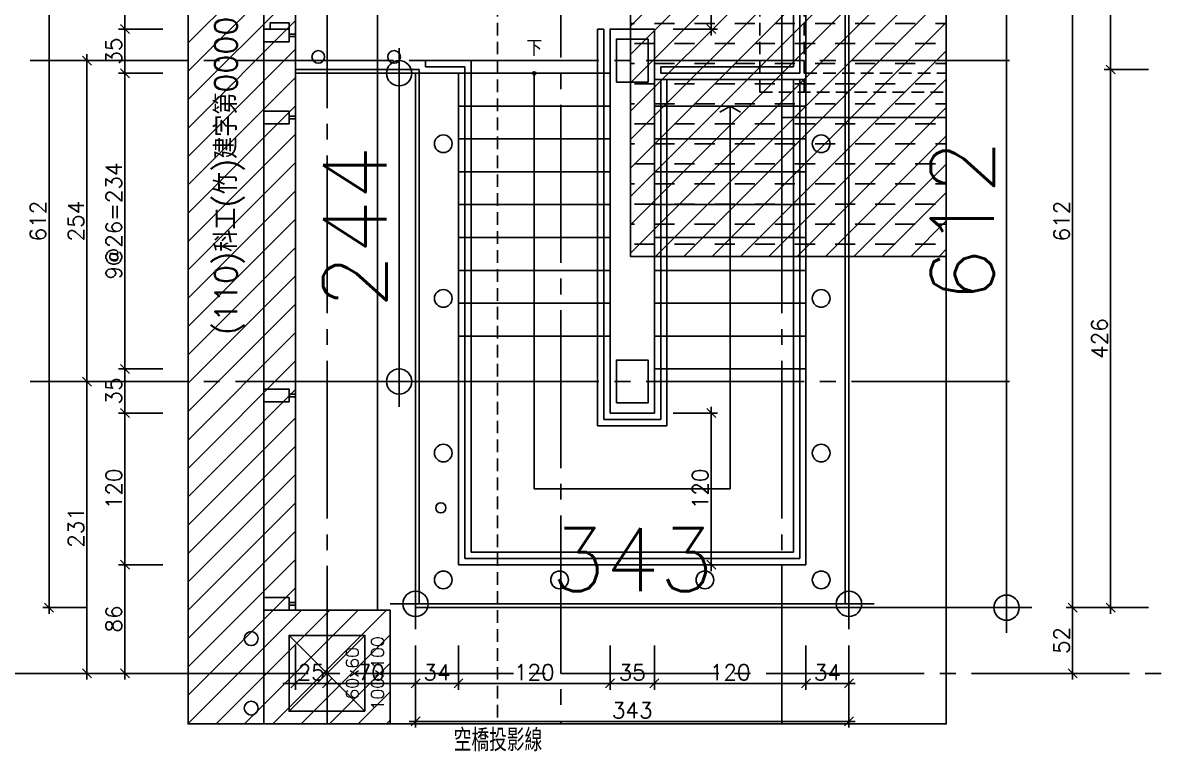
# Model space of a CAD drawing. Extents: x -8100 to 9725, y -5500 to 5149.
# Drawn here: x 119 to 1019, y 138 to 715 of the extents above; entities that cross this region are included whole.
import ezdxf
from ezdxf.enums import TextEntityAlignment as Align
from ezdxf.xclip import XClip

# ---------------------------------------------------------------- set-up
doc = ezdxf.new("R2010")
doc.units = 0
doc.header["$LTSCALE"] = 50
doc.header["$XCLIPFRAME"] = 0
for name, pattern in [('COL-CEN-LIN', [3.25, 2.5, -0.25, 0.25, -0.25]), ('HIDDEN', [0.3, 0.2, -0.1]), ('XFa-20-FF1Stair$0$RDR1xFa-20$0$HIDDEN', [0.3, 0.2, -0.1])]:
    doc.linetypes.add(name, pattern=pattern)
for name, color, linetype in [('0-arr', 4, 'Continuous'), ('0-st-txt', 3, 'Continuous'), ('12', 12, 'Continuous'), ('CCL', 15, 'COL-CEN-LIN'), ('COL-S', 2, 'Continuous'), ('Demolishment', 15, 'Continuous'), ('DIM', 12, 'Continuous'), ('DOR', 4, 'Continuous'), ('DRAIN', 4, 'Continuous'), ('FLOOR', 8, 'Continuous'), ('HATCH', 15, 'Continuous'), ('HR', 4, 'Continuous'), ('TXT', 4, 'Continuous'), ('WALL-C', 6, 'Continuous'), ('WIN', 12, 'Continuous'), ('WIN-S', 4, 'Continuous'), ('XFa-20-FF1Stair$0$BLOCK', 7, 'Continuous'), ('XFa-20-FF1Stair$0$RDR1xFa-20$0$4', 4, 'Continuous'), ('XFa-20-FF1Stair$0$RDR1xFa-20$0$8', 8, 'Continuous'), ('XFa-20-FF1Stair$0$RDR1xFa-20$0$COL', 1, 'Continuous'), ('XFa-20-FF1Stair$0$RDR1xFa-20$0$COL-S', 2, 'Continuous'), ('XFa-20-FF1Stair$0$RDR1xFa-20$0$DRAIN', 4, 'Continuous'), ('XFa-20-FF1Stair$0$RDR1xFa-20$0$HID-BEAM', 5, 'XFa-20-FF1Stair$0$RDR1xFa-20$0$HIDDEN'), ('XFa-20-FF1Stair$0$RDR1xFa-20$0$WIN-S', 4, 'Continuous'), ('XFa-20-FF1Stair$0$XFa-20$0$XFa-20$0$CURTAIN-WALL-AL', 6, 'Continuous'), ('XREF', 7, 'Continuous')]:
    doc.layers.add(name, color=color, linetype=linetype)
doc.layers.add('空橋投影線', color=44, linetype='HIDDEN', plot=False)
doc.styles.add('CHINA', font='romans2.shx', dxfattribs={"bigfont": 'chineset.shx'})
doc.styles.add('DIM', font='simplex.shx', dxfattribs={"bigfont": 'chineset.shx'})
doc.styles.add('XFa-20-FF1Stair$0$RDR1xFa-20$0$CHINA', font='simplex.shx', dxfattribs={"width": 0.75, "bigfont": 'chineset.shx'})
doc.dimstyles.new('CIRM', dxfattribs={"dimtxt": 50, "dimasz": 20, "dimexe": 20, "dimexo": 0, "dimgap": 10, "dimtad": 1, "dimdsep": 46, "dimtxsty": 'DIM', "dimblk": 'CIR', "dimblk1": 'CIR', "dimblk2": 'CIR', "dimsah": 1, "dimcen": 10, "dimdle": 20, "dimclrd": 256, "dimclre": 256, "dimclrt": 6, "dimadec": 0, "dimazin": 0, "dimtfac": 1, "dimtix": 1, "dimtmove": 2, "dimatfit": 3, "dimldrblk": 'CIR', "dimfxl": 1, "dimtolj": 1, "dimtzin": 0, "dimarcsym": 0})
doc.dimstyles.new('SLASHS', dxfattribs={"dimscale": 0.5, "dimtxt": 25, "dimasz": 10, "dimexe": 10, "dimexo": 0, "dimgap": 5, "dimtad": 1, "dimdsep": 46, "dimtxsty": 'DIM', "dimblk1": 'SLASH', "dimblk2": 'SLASH', "dimsah": 1, "dimcen": 10, "dimdle": 10, "dimclrd": 256, "dimclre": 256, "dimclrt": 6, "dimadec": 0, "dimazin": 0, "dimtfac": 1, "dimtix": 1, "dimtmove": 2, "dimatfit": 3, "dimldrblk": 'SLASH', "dimfxl": 1, "dimtolj": 1, "dimtzin": 0, "dimarcsym": 0})

# ---------------------------------------------------------------- blocks, each defined once
blk = doc.blocks.new('purlin')
at = {"layer": 'WIN-S'}
for p, q in [((-1, 0), (-1, -5)), ((1, 0), (1, -5))]:
    blk.add_line(p, q, dxfattribs=at)
blk.add_lwpolyline([(-5, -25), (5, -25), (5, -5), (-5, -5)], close=True, dxfattribs=at)
blk = doc.blocks.new('SLASH')
blk.add_line((1, 0), (-1, 0))
at = {"color": 3}
blk.add_line((-0.71, -0.71), (0.71, 0.71), dxfattribs=at)
blk = doc.blocks.new('*D14')
at = {"layer": 'Defpoints', "color": 0, "transparency": 16777216}
for p in [(634, 830), (634, 710), (664, 710)]:
    blk.add_point(p, dxfattribs=at)
at = {"layer": 'DIM', "lineweight": -2, "transparency": 16777216}
for p, q in [((634, 830), (669, 830)), ((664, 825), (664, 715)), ((634, 710), (669, 710))]:
    blk.add_line(p, q, dxfattribs=at)
at = {"layer": 'DIM', "lineweight": -2, "transparency": 16777216, "xscale": 5, "yscale": 5, "zscale": 5}
for p, rotation in [((664, 830), 90), ((664, 710), 270)]:
    blk.add_blockref('SLASH', p, dxfattribs=dict(at, rotation=rotation))
at = {"layer": 'DIM', "color": 6, "transparency": 16777216, "insert": (655.25, 770), "char_height": 12.5, "attachment_point": 5, "rotation": 90, "style": 'DIM'}
blk.add_mtext('\\A1;120', dxfattribs=at)
blk = doc.blocks.new('*D18')
at = {"layer": 'Defpoints', "color": 0, "transparency": 16777216}
for p in [(230, 286), (200, 200), (230, 200)]:
    blk.add_point(p, dxfattribs=at)
at = {"layer": 'DIM', "lineweight": -2, "transparency": 16777216}
for p, q in [((230, 286), (195, 286)), ((200, 281), (200, 205)), ((230, 200), (195, 200))]:
    blk.add_line(p, q, dxfattribs=at)
at = {"layer": 'DIM', "lineweight": -2, "transparency": 16777216, "xscale": 5, "yscale": 5, "zscale": 5}
for p, rotation in [((200, 286), 90), ((200, 200), 270)]:
    blk.add_blockref('SLASH', p, dxfattribs=dict(at, rotation=rotation))
at = {"layer": 'DIM', "color": 6, "transparency": 16777216, "insert": (191.25, 243), "char_height": 12.5, "attachment_point": 5, "rotation": 90, "style": 'DIM'}
blk.add_mtext('\\A1;86', dxfattribs=at)
blk = doc.blocks.new('*D19')
at = {"layer": 'Defpoints', "color": 0, "transparency": 16777216}
for p in [(230, 406), (200, 286), (230, 286)]:
    blk.add_point(p, dxfattribs=at)
at = {"layer": 'DIM', "lineweight": -2, "transparency": 16777216}
for p, q in [((230, 406), (195, 406)), ((200, 401), (200, 291)), ((230, 286), (195, 286))]:
    blk.add_line(p, q, dxfattribs=at)
at = {"layer": 'DIM', "lineweight": -2, "transparency": 16777216, "xscale": 5, "yscale": 5, "zscale": 5}
for p, rotation in [((200, 406), 90), ((200, 286), 270)]:
    blk.add_blockref('SLASH', p, dxfattribs=dict(at, rotation=rotation))
at = {"layer": 'DIM', "color": 6, "transparency": 16777216, "insert": (191.25, 346), "char_height": 12.5, "attachment_point": 5, "rotation": 90, "style": 'DIM'}
blk.add_mtext('\\A1;120', dxfattribs=at)
blk = doc.blocks.new('*D20')
at = {"layer": 'Defpoints', "color": 0, "transparency": 16777216}
for p in [(230, 710), (200, 675), (230, 675)]:
    blk.add_point(p, dxfattribs=at)
at = {"layer": 'DIM', "lineweight": -2, "transparency": 16777216}
for p, q in [((230, 710), (195, 710)), ((200, 705), (200, 680)), ((230, 675), (195, 675))]:
    blk.add_line(p, q, dxfattribs=at)
at = {"layer": 'DIM', "lineweight": -2, "transparency": 16777216, "xscale": 5, "yscale": 5, "zscale": 5}
for p, rotation in [((200, 710), 90), ((200, 675), 270)]:
    blk.add_blockref('SLASH', p, dxfattribs=dict(at, rotation=rotation))
at = {"layer": 'DIM', "color": 6, "transparency": 16777216, "insert": (191.25, 692.5), "char_height": 12.5, "attachment_point": 5, "rotation": 90, "style": 'DIM'}
blk.add_mtext('\\A1;35', dxfattribs=at)
blk = doc.blocks.new('*D21')
at = {"layer": 'Defpoints', "color": 0, "transparency": 16777216}
for p in [(230, 830), (200, 710), (230, 710)]:
    blk.add_point(p, dxfattribs=at)
at = {"layer": 'DIM', "lineweight": -2, "transparency": 16777216}
for p, q in [((230, 830), (195, 830)), ((200, 825), (200, 715)), ((230, 710), (195, 710))]:
    blk.add_line(p, q, dxfattribs=at)
at = {"layer": 'DIM', "lineweight": -2, "transparency": 16777216, "xscale": 5, "yscale": 5, "zscale": 5}
for p, rotation in [((200, 830), 90), ((200, 710), 270)]:
    blk.add_blockref('SLASH', p, dxfattribs=dict(at, rotation=rotation))
at = {"layer": 'DIM', "color": 6, "transparency": 16777216, "insert": (191.25, 770), "char_height": 12.5, "attachment_point": 5, "rotation": 90, "style": 'DIM'}
blk.add_mtext('\\A1;120', dxfattribs=at)
blk = doc.blocks.new('*D22')
at = {"layer": 'Defpoints', "color": 0, "transparency": 16777216}
for p in [(170, 864), (140, 252), (170, 252)]:
    blk.add_point(p, dxfattribs=at)
at = {"layer": 'DIM', "lineweight": -2, "transparency": 16777216}
for p, q in [((170, 864), (135, 864)), ((140, 859), (140, 257)), ((170, 252), (135, 252))]:
    blk.add_line(p, q, dxfattribs=at)
at = {"layer": 'DIM', "lineweight": -2, "transparency": 16777216, "xscale": 5, "yscale": 5, "zscale": 5}
for p, rotation in [((140, 864), 90), ((140, 252), 270)]:
    blk.add_blockref('SLASH', p, dxfattribs=dict(at, rotation=rotation))
at = {"layer": 'DIM', "color": 6, "transparency": 16777216, "insert": (131.25, 558), "char_height": 12.5, "attachment_point": 5, "rotation": 90, "style": 'DIM'}
blk.add_mtext('\\A1;612', dxfattribs=at)
blk = doc.blocks.new('*D23')
at = {"layer": 'Defpoints', "color": 0, "transparency": 16777216}
for p in [(200, 431), (170, 200), (200, 200)]:
    blk.add_point(p, dxfattribs=at)
at = {"layer": 'DIM', "lineweight": -2, "transparency": 16777216}
for p, q in [((200, 431), (165, 431)), ((170, 426), (170, 205)), ((200, 200), (165, 200))]:
    blk.add_line(p, q, dxfattribs=at)
at = {"layer": 'DIM', "lineweight": -2, "transparency": 16777216, "xscale": 5, "yscale": 5, "zscale": 5}
for p, rotation in [((170, 431), 90), ((170, 200), 270)]:
    blk.add_blockref('SLASH', p, dxfattribs=dict(at, rotation=rotation))
at = {"layer": 'DIM', "color": 6, "transparency": 16777216, "insert": (161.25, 315.5), "char_height": 12.5, "attachment_point": 5, "rotation": 90, "style": 'DIM'}
blk.add_mtext('\\A1;231', dxfattribs=at)
blk = doc.blocks.new('*D24')
at = {"layer": 'Defpoints', "color": 0, "transparency": 16777216}
for p in [(200, 685), (170, 431), (200, 431)]:
    blk.add_point(p, dxfattribs=at)
at = {"layer": 'DIM', "lineweight": -2, "transparency": 16777216}
for p, q in [((200, 685), (165, 685)), ((170, 680), (170, 436)), ((200, 431), (165, 431))]:
    blk.add_line(p, q, dxfattribs=at)
at = {"layer": 'DIM', "lineweight": -2, "transparency": 16777216, "xscale": 5, "yscale": 5, "zscale": 5}
for p, rotation in [((170, 685), 90), ((170, 431), 270)]:
    blk.add_blockref('SLASH', p, dxfattribs=dict(at, rotation=rotation))
at = {"layer": 'DIM', "color": 6, "transparency": 16777216, "insert": (161.25, 558), "char_height": 12.5, "attachment_point": 5, "rotation": 90, "style": 'DIM'}
blk.add_mtext('\\A1;254', dxfattribs=at)
blk = doc.blocks.new('*D25')
at = {"layer": 'Defpoints', "color": 0, "transparency": 16777216}
for p in [(230, 675), (200, 441), (230, 441)]:
    blk.add_point(p, dxfattribs=at)
at = {"layer": 'DIM', "lineweight": -2, "transparency": 16777216}
for p, q in [((230, 675), (195, 675)), ((200, 670), (200, 446)), ((230, 441), (195, 441))]:
    blk.add_line(p, q, dxfattribs=at)
at = {"layer": 'DIM', "lineweight": -2, "transparency": 16777216, "xscale": 5, "yscale": 5, "zscale": 5}
for p, rotation in [((200, 675), 90), ((200, 441), 270)]:
    blk.add_blockref('SLASH', p, dxfattribs=dict(at, rotation=rotation))
at = {"layer": 'DIM', "color": 6, "transparency": 16777216, "insert": (191.25, 558), "char_height": 12.5, "attachment_point": 5, "rotation": 90, "style": 'DIM'}
blk.add_mtext('\\A1;9@26=234', dxfattribs=at)
blk = doc.blocks.new('*D26')
at = {"layer": 'Defpoints', "color": 0, "transparency": 16777216}
for p in [(230, 441), (200, 406), (230, 406)]:
    blk.add_point(p, dxfattribs=at)
at = {"layer": 'DIM', "lineweight": -2, "transparency": 16777216}
for p, q in [((230, 441), (195, 441)), ((200, 436), (200, 411)), ((230, 406), (195, 406))]:
    blk.add_line(p, q, dxfattribs=at)
at = {"layer": 'DIM', "lineweight": -2, "transparency": 16777216, "xscale": 5, "yscale": 5, "zscale": 5}
for p, rotation in [((200, 441), 90), ((200, 406), 270)]:
    blk.add_blockref('SLASH', p, dxfattribs=dict(at, rotation=rotation))
at = {"layer": 'DIM', "color": 6, "transparency": 16777216, "insert": (191.25, 423.5), "char_height": 12.5, "attachment_point": 5, "rotation": 90, "style": 'DIM'}
blk.add_mtext('\\A1;35', dxfattribs=at)
blk = doc.blocks.new('*D28')
at = {"layer": 'Defpoints', "color": 0, "transparency": 16777216}
for p in [(360, 222), (430, 222), (360, 192)]:
    blk.add_point(p, dxfattribs=at)
at = {"layer": 'DIM', "lineweight": -2, "transparency": 16777216}
for p, q in [((360, 222), (360, 187)), ((430, 222), (430, 187)), ((425, 192), (365, 192))]:
    blk.add_line(p, q, dxfattribs=at)
at = {"layer": 'DIM', "lineweight": -2, "transparency": 16777216, "xscale": 5, "yscale": 5, "zscale": 5, "rotation": 180}
blk.add_blockref('SLASH', (360, 192), dxfattribs=at)
at = {"layer": 'DIM', "lineweight": -2, "transparency": 16777216, "xscale": 5, "yscale": 5, "zscale": 5}
blk.add_blockref('SLASH', (430, 192), dxfattribs=at)
at = {"layer": 'DIM', "color": 6, "transparency": 16777216, "insert": (395, 200.75), "char_height": 12.5, "attachment_point": 5, "style": 'DIM'}
blk.add_mtext('\\A1;70', dxfattribs=at)
blk = doc.blocks.new('XFa-20-FF1Stair$0$RDR1xFa-20$0$COL-1')
at = {"layer": 'Defpoints'}
for p, q in [((30, 30), (-30, -30)), ((-30, 30), (30, -30))]:
    blk.add_line(p, q, dxfattribs=at)
at = {"layer": 'XFa-20-FF1Stair$0$RDR1xFa-20$0$COL'}
blk.add_lwpolyline([(-50, -50), (50, -50), (50, 50), (-50, 50)], close=True, dxfattribs=at)
at = {"layer": 'XFa-20-FF1Stair$0$RDR1xFa-20$0$COL-S'}
blk.add_lwpolyline([(-30, -30), (30, -30), (30, 30), (-30, 30)], close=True, dxfattribs=at)
at = {"layer": 'Defpoints', "style": 'XFa-20-FF1Stair$0$RDR1xFa-20$0$CHINA'}
for s, p in [('60x60', (0, -20)), ('100x100', (0, -40))]:
    blk.add_text(s, height=10, dxfattribs=at).set_placement(p, align=Align.MIDDLE_CENTER)
blk = doc.blocks.new('XFa-20-FF1Stair$0$RDR1xFa-20$0$purlin')
at = {"layer": 'XFa-20-FF1Stair$0$RDR1xFa-20$0$WIN-S'}
for p, q in [((-1, 0), (-1, -5)), ((1, 0), (1, -5))]:
    blk.add_line(p, q, dxfattribs=at)
blk.add_lwpolyline([(-5, -25), (5, -25), (5, -5), (-5, -5)], close=True, dxfattribs=at)
blk = doc.blocks.new('XFa-20-FF1Stair$0$RDR1xFa-20')
at = {"layer": 'XFa-20-FF1Stair$0$RDR1xFa-20$0$4'}
blk.add_line((28394.42, 20233.33), (28977.71, 20655.44), dxfattribs=at)
at = {"layer": 'XFa-20-FF1Stair$0$RDR1xFa-20$0$8'}
blk.add_line((28341.65, 20306.24), (28924.94, 20728.35), dxfattribs=at)
at = {"layer": 'XFa-20-FF1Stair$0$RDR1xFa-20$0$DRAIN'}
for centre in [(28317.56, 20301.15), (28273.01, 20268.91)]:
    blk.add_circle(centre, 5.5, dxfattribs=at)
at = {"layer": 'XFa-20-FF1Stair$0$RDR1xFa-20$0$WIN-S'}
blk.add_line((28360.36, 20288.92), (28939.6, 20708.09), dxfattribs=at)
at = {"layer": 'XFa-20-FF1Stair$0$RDR1xFa-20$0$COL', "rotation": 35.89191539938172}
blk.add_blockref('XFa-20-FF1Stair$0$RDR1xFa-20$0$COL-1', (28330.46, 20236.42), dxfattribs=at)
at = {"layer": 'XFa-20-FF1Stair$0$RDR1xFa-20$0$WIN-S', "xscale": -0.9999999999999997, "rotation": 215.8919153993795}
for p in [(28672.26, 20514.63), (28494.03, 20385.65), (28360.36, 20288.92)]:
    blk.add_blockref('XFa-20-FF1Stair$0$RDR1xFa-20$0$purlin', p, dxfattribs=at)
blk = doc.blocks.new('XFa-20-FF1Stair')
at = {"layer": 'XFa-20-FF1Stair$0$RDR1xFa-20$0$HID-BEAM'}
for p, q in [((5202.5, -690), (5202.5, -345)), ((5237.5, -690), (5237.5, -345)), ((5237.5, -675), (10165, -675)), ((5202.5, -690), (10165, -690)), ((5202.5, -690), (5237.5, -690))]:
    blk.add_line(p, q, dxfattribs=at)
at = {"layer": 'XFa-20-FF1Stair$0$XFa-20$0$XFa-20$0$CURTAIN-WALL-AL'}
for p, q in [((5100, -820), (5100, -345)), ((5220, -820), (5220, -345)), ((5220, -710), (10020, -710)), ((5100, -820), (10140, -820))]:
    blk.add_line(p, q, dxfattribs=at)
at = {"layer": 'XFa-20-FF1Stair$0$BLOCK', "rotation": 54.10808460062053}
blk.add_blockref('XFa-20-FF1Stair$0$RDR1xFa-20', (4645.058, -35964.963), dxfattribs=at)
blk = doc.blocks.new('*D44')
at = {"layer": 'Defpoints', "color": 0, "transparency": 16777216}
for p in [(335, 222), (360, 222), (360, 192)]:
    blk.add_point(p, dxfattribs=at)
at = {"layer": 'DIM', "lineweight": -2, "transparency": 16777216}
for p, q in [((335, 222), (335, 187)), ((360, 222), (360, 187)), ((330, 192), (325, 192)), ((335, 192), (360, 192)), ((365, 192), (370, 192))]:
    blk.add_line(p, q, dxfattribs=at)
at = {"layer": 'DIM', "lineweight": -2, "transparency": 16777216, "xscale": 5, "yscale": 5, "zscale": 5}
blk.add_blockref('SLASH', (335, 192), dxfattribs=at)
at = {"layer": 'DIM', "lineweight": -2, "transparency": 16777216, "xscale": 5, "yscale": 5, "zscale": 5, "rotation": 180}
blk.add_blockref('SLASH', (360, 192), dxfattribs=at)
at = {"layer": 'DIM', "color": 6, "transparency": 16777216, "insert": (347.5, 200.75), "char_height": 12.5, "attachment_point": 5, "style": 'DIM'}
blk.add_mtext('\\A1;25', dxfattribs=at)
blk = doc.blocks.new('*D57')
at = {"layer": 'Defpoints', "color": 0, "transparency": 16777216}
for p in [(950, 252), (980, 252), (980, 200)]:
    blk.add_point(p, dxfattribs=at)
at = {"layer": 'DIM', "lineweight": -2, "transparency": 16777216}
for p, q in [((980, 252), (945, 252)), ((950, 205), (950, 247)), ((980, 200), (945, 200))]:
    blk.add_line(p, q, dxfattribs=at)
at = {"layer": 'DIM', "lineweight": -2, "transparency": 16777216, "xscale": 5, "yscale": 5, "zscale": 5}
for p, rotation in [((950, 252), 90), ((950, 200), 270)]:
    blk.add_blockref('SLASH', p, dxfattribs=dict(at, rotation=rotation))
at = {"layer": 'DIM', "color": 6, "transparency": 16777216, "insert": (941.25, 226), "char_height": 12.5, "attachment_point": 5, "rotation": 90, "style": 'DIM'}
blk.add_mtext('\\A1;52', dxfattribs=at)
blk = doc.blocks.new('*D58')
at = {"layer": 'Defpoints', "color": 0, "transparency": 16777216}
for p in [(950, 864), (980, 864), (980, 252)]:
    blk.add_point(p, dxfattribs=at)
at = {"layer": 'DIM', "lineweight": -2, "transparency": 16777216}
for p, q in [((980, 864), (945, 864)), ((950, 257), (950, 859)), ((980, 252), (945, 252))]:
    blk.add_line(p, q, dxfattribs=at)
at = {"layer": 'DIM', "lineweight": -2, "transparency": 16777216, "xscale": 5, "yscale": 5, "zscale": 5}
for p, rotation in [((950, 864), 90), ((950, 252), 270)]:
    blk.add_blockref('SLASH', p, dxfattribs=dict(at, rotation=rotation))
at = {"layer": 'DIM', "color": 6, "transparency": 16777216, "insert": (941.25, 558), "char_height": 12.5, "attachment_point": 5, "rotation": 90, "style": 'DIM'}
blk.add_mtext('\\A1;612', dxfattribs=at)
blk = doc.blocks.new('*D62')
at = {"layer": 'Defpoints', "color": 0, "transparency": 16777216}
for p in [(980, 833), (1010, 833), (1010, 678)]:
    blk.add_point(p, dxfattribs=at)
at = {"layer": 'DIM', "lineweight": -2, "transparency": 16777216}
for p, q in [((1010, 833), (975, 833)), ((980, 683), (980, 828)), ((1010, 678), (975, 678))]:
    blk.add_line(p, q, dxfattribs=at)
at = {"layer": 'DIM', "lineweight": -2, "transparency": 16777216, "xscale": 5, "yscale": 5, "zscale": 5}
for p, rotation in [((980, 833), 90), ((980, 678), 270)]:
    blk.add_blockref('SLASH', p, dxfattribs=dict(at, rotation=rotation))
at = {"layer": 'DIM', "color": 6, "transparency": 16777216, "insert": (971.25, 755.5), "char_height": 12.5, "attachment_point": 5, "rotation": 90, "style": 'DIM'}
blk.add_mtext('\\A1;155', dxfattribs=at)
blk = doc.blocks.new('*D63')
at = {"layer": 'Defpoints', "color": 0, "transparency": 16777216}
for p in [(980, 678), (1010, 678), (1010, 252)]:
    blk.add_point(p, dxfattribs=at)
at = {"layer": 'DIM', "lineweight": -2, "transparency": 16777216}
for p, q in [((1010, 678), (975, 678)), ((980, 257), (980, 673)), ((1010, 252), (975, 252))]:
    blk.add_line(p, q, dxfattribs=at)
at = {"layer": 'DIM', "lineweight": -2, "transparency": 16777216, "xscale": 5, "yscale": 5, "zscale": 5}
for p, rotation in [((980, 678), 90), ((980, 252), 270)]:
    blk.add_blockref('SLASH', p, dxfattribs=dict(at, rotation=rotation))
at = {"layer": 'DIM', "color": 6, "transparency": 16777216, "insert": (971.25, 465), "char_height": 12.5, "attachment_point": 5, "rotation": 90, "style": 'DIM'}
blk.add_mtext('\\A1;426', dxfattribs=at)
blk = doc.blocks.new('*D77')
at = {"layer": 'Defpoints', "color": 0, "transparency": 16777216}
for p in [(634, 406), (634, 286), (664, 286)]:
    blk.add_point(p, dxfattribs=at)
at = {"layer": 'DIM', "lineweight": -2, "transparency": 16777216}
for p, q in [((634, 406), (669, 406)), ((664, 401), (664, 291)), ((634, 286), (669, 286))]:
    blk.add_line(p, q, dxfattribs=at)
at = {"layer": 'DIM', "lineweight": -2, "transparency": 16777216, "xscale": 5, "yscale": 5, "zscale": 5}
for p, rotation in [((664, 406), 90), ((664, 286), 270)]:
    blk.add_blockref('SLASH', p, dxfattribs=dict(at, rotation=rotation))
at = {"layer": 'DIM', "color": 6, "transparency": 16777216, "insert": (655.25, 346), "char_height": 12.5, "attachment_point": 5, "rotation": 90, "style": 'DIM'}
blk.add_mtext('\\A1;120', dxfattribs=at)
blk = doc.blocks.new('*D83')
at = {"layer": 'Defpoints', "color": 0, "transparency": 16777216}
for p in [(430, 222), (464, 222), (430, 192)]:
    blk.add_point(p, dxfattribs=at)
at = {"layer": 'DIM', "lineweight": -2, "transparency": 16777216}
for p, q in [((430, 222), (430, 187)), ((464, 222), (464, 187)), ((459, 192), (435, 192))]:
    blk.add_line(p, q, dxfattribs=at)
at = {"layer": 'DIM', "lineweight": -2, "transparency": 16777216, "xscale": 5, "yscale": 5, "zscale": 5, "rotation": 180}
blk.add_blockref('SLASH', (430, 192), dxfattribs=at)
at = {"layer": 'DIM', "lineweight": -2, "transparency": 16777216, "xscale": 5, "yscale": 5, "zscale": 5}
blk.add_blockref('SLASH', (464, 192), dxfattribs=at)
at = {"layer": 'DIM', "color": 6, "transparency": 16777216, "insert": (447, 200.75), "char_height": 12.5, "attachment_point": 5, "style": 'DIM'}
blk.add_mtext('\\A1;34', dxfattribs=at)
blk = doc.blocks.new('*D84')
at = {"layer": 'Defpoints', "color": 0, "transparency": 16777216}
for p in [(464, 222), (584, 222), (464, 192)]:
    blk.add_point(p, dxfattribs=at)
at = {"layer": 'DIM', "lineweight": -2, "transparency": 16777216}
for p, q in [((464, 222), (464, 187)), ((584, 222), (584, 187)), ((579, 192), (469, 192))]:
    blk.add_line(p, q, dxfattribs=at)
at = {"layer": 'DIM', "lineweight": -2, "transparency": 16777216, "xscale": 5, "yscale": 5, "zscale": 5, "rotation": 180}
blk.add_blockref('SLASH', (464, 192), dxfattribs=at)
at = {"layer": 'DIM', "lineweight": -2, "transparency": 16777216, "xscale": 5, "yscale": 5, "zscale": 5}
blk.add_blockref('SLASH', (584, 192), dxfattribs=at)
at = {"layer": 'DIM', "color": 6, "transparency": 16777216, "insert": (524, 200.75), "char_height": 12.5, "attachment_point": 5, "style": 'DIM'}
blk.add_mtext('\\A1;120', dxfattribs=at)
blk = doc.blocks.new('*D85')
at = {"layer": 'Defpoints', "color": 0, "transparency": 16777216}
for p in [(584, 222), (619, 222), (584, 192)]:
    blk.add_point(p, dxfattribs=at)
at = {"layer": 'DIM', "lineweight": -2, "transparency": 16777216}
for p, q in [((584, 222), (584, 187)), ((619, 222), (619, 187)), ((614, 192), (589, 192))]:
    blk.add_line(p, q, dxfattribs=at)
at = {"layer": 'DIM', "lineweight": -2, "transparency": 16777216, "xscale": 5, "yscale": 5, "zscale": 5, "rotation": 180}
blk.add_blockref('SLASH', (584, 192), dxfattribs=at)
at = {"layer": 'DIM', "lineweight": -2, "transparency": 16777216, "xscale": 5, "yscale": 5, "zscale": 5}
blk.add_blockref('SLASH', (619, 192), dxfattribs=at)
at = {"layer": 'DIM', "color": 6, "transparency": 16777216, "insert": (601.5, 200.75), "char_height": 12.5, "attachment_point": 5, "style": 'DIM'}
blk.add_mtext('\\A1;35', dxfattribs=at)
blk = doc.blocks.new('*D86')
at = {"layer": 'Defpoints', "color": 0, "transparency": 16777216}
for p in [(619, 222), (739, 222), (619, 192)]:
    blk.add_point(p, dxfattribs=at)
at = {"layer": 'DIM', "lineweight": -2, "transparency": 16777216}
for p, q in [((619, 222), (619, 187)), ((739, 222), (739, 187)), ((734, 192), (624, 192))]:
    blk.add_line(p, q, dxfattribs=at)
at = {"layer": 'DIM', "lineweight": -2, "transparency": 16777216, "xscale": 5, "yscale": 5, "zscale": 5, "rotation": 180}
blk.add_blockref('SLASH', (619, 192), dxfattribs=at)
at = {"layer": 'DIM', "lineweight": -2, "transparency": 16777216, "xscale": 5, "yscale": 5, "zscale": 5}
blk.add_blockref('SLASH', (739, 192), dxfattribs=at)
at = {"layer": 'DIM', "color": 6, "transparency": 16777216, "insert": (679, 200.75), "char_height": 12.5, "attachment_point": 5, "style": 'DIM'}
blk.add_mtext('\\A1;120', dxfattribs=at)
blk = doc.blocks.new('*D87')
at = {"layer": 'Defpoints', "color": 0, "transparency": 16777216}
for p in [(739, 222), (773, 222), (739, 192)]:
    blk.add_point(p, dxfattribs=at)
at = {"layer": 'DIM', "lineweight": -2, "transparency": 16777216}
for p, q in [((739, 222), (739, 187)), ((773, 222), (773, 187)), ((768, 192), (744, 192))]:
    blk.add_line(p, q, dxfattribs=at)
at = {"layer": 'DIM', "lineweight": -2, "transparency": 16777216, "xscale": 5, "yscale": 5, "zscale": 5, "rotation": 180}
blk.add_blockref('SLASH', (739, 192), dxfattribs=at)
at = {"layer": 'DIM', "lineweight": -2, "transparency": 16777216, "xscale": 5, "yscale": 5, "zscale": 5}
blk.add_blockref('SLASH', (773, 192), dxfattribs=at)
at = {"layer": 'DIM', "color": 6, "transparency": 16777216, "insert": (756, 200.75), "char_height": 12.5, "attachment_point": 5, "style": 'DIM'}
blk.add_mtext('\\A1;34', dxfattribs=at)
blk = doc.blocks.new('*D88')
at = {"layer": 'Defpoints', "color": 0, "transparency": 16777216}
for p in [(430, 192), (773, 192), (430, 162)]:
    blk.add_point(p, dxfattribs=at)
at = {"layer": 'DIM', "lineweight": -2, "transparency": 16777216}
for p, q in [((430, 192), (430, 157)), ((773, 192), (773, 157)), ((768, 162), (435, 162))]:
    blk.add_line(p, q, dxfattribs=at)
at = {"layer": 'DIM', "lineweight": -2, "transparency": 16777216, "xscale": 5, "yscale": 5, "zscale": 5, "rotation": 180}
blk.add_blockref('SLASH', (430, 162), dxfattribs=at)
at = {"layer": 'DIM', "lineweight": -2, "transparency": 16777216, "xscale": 5, "yscale": 5, "zscale": 5}
blk.add_blockref('SLASH', (773, 162), dxfattribs=at)
at = {"layer": 'DIM', "color": 6, "transparency": 16777216, "insert": (601.5, 170.75), "char_height": 12.5, "attachment_point": 5, "style": 'DIM'}
blk.add_mtext('\\A1;343', dxfattribs=at)
blk = doc.blocks.new('CIR')
at = {"color": 0}
blk.add_line((1, 0), (-1, 0), dxfattribs=at)
at = {"color": 3}
blk.add_circle((0, 0), 0.5, dxfattribs=at)
blk = doc.blocks.new('*D334')
at = {"layer": '12', "lineweight": -2, "transparency": 16777216}
for p, q in [((430, 296), (430, 235)), ((773, 296), (773, 235)), ((450, 255), (753, 255))]:
    blk.add_line(p, q, dxfattribs=at)
at = {"layer": 'Defpoints', "color": 0, "transparency": 16777216}
for p in [(430, 296), (773, 296), (773, 255)]:
    blk.add_point(p, dxfattribs=at)
at = {"layer": '12', "lineweight": -2, "transparency": 16777216, "xscale": 20, "yscale": 20, "zscale": 20, "rotation": 180}
blk.add_blockref('CIR', (430, 255), dxfattribs=at)
at = {"layer": '12', "lineweight": -2, "transparency": 16777216, "xscale": 20, "yscale": 20, "zscale": 20}
blk.add_blockref('CIR', (773, 255), dxfattribs=at)
at = {"layer": '12', "color": 6, "transparency": 16777216, "insert": (601.5, 290), "char_height": 50, "attachment_point": 5, "style": 'DIM'}
blk.add_mtext('\\A1;343', dxfattribs=at)
blk = doc.blocks.new('*D335')
at = {"layer": '12', "lineweight": -2, "transparency": 16777216}
for p, q in [((574, 675), (397, 675)), ((417, 655), (417, 451)), ((574, 431), (397, 431))]:
    blk.add_line(p, q, dxfattribs=at)
at = {"layer": 'Defpoints', "color": 0, "transparency": 16777216}
for p in [(574, 675), (417, 431), (574, 431)]:
    blk.add_point(p, dxfattribs=at)
at = {"layer": '12', "lineweight": -2, "transparency": 16777216, "xscale": 20, "yscale": 20, "zscale": 20}
for p, rotation in [((417, 675), 90), ((417, 431), 270)]:
    blk.add_blockref('CIR', p, dxfattribs=dict(at, rotation=rotation))
at = {"layer": '12', "color": 6, "transparency": 16777216, "insert": (382, 553), "char_height": 50, "attachment_point": 5, "rotation": 90, "style": 'DIM'}
blk.add_mtext('\\A1;244', dxfattribs=at)
blk = doc.blocks.new('*D337')
at = {"layer": '12', "lineweight": -2, "transparency": 16777216}
for p, q in [((773, 864), (917.73, 864)), ((897.73, 272), (897.73, 844)), ((773, 252), (917.73, 252))]:
    blk.add_line(p, q, dxfattribs=at)
at = {"layer": 'Defpoints', "color": 0, "transparency": 16777216}
for p in [(773, 864), (897.73, 864), (773, 252)]:
    blk.add_point(p, dxfattribs=at)
at = {"layer": '12', "lineweight": -2, "transparency": 16777216, "xscale": 20, "yscale": 20, "zscale": 20}
for p, rotation in [((897.73, 864), 90), ((897.73, 252), 270)]:
    blk.add_blockref('CIR', p, dxfattribs=dict(at, rotation=rotation))
at = {"layer": '12', "color": 6, "transparency": 16777216, "insert": (862.73, 558), "char_height": 50, "attachment_point": 5, "rotation": 90, "style": 'DIM'}
blk.add_mtext('\\A1;612', dxfattribs=at)

msp = doc.modelspace()

# ---------------------------------------------------------------- hatches: boundary and pattern name
at = {"layer": 'Demolishment'}
h = msp.add_hatch(dxfattribs=at)
h.set_pattern_fill('DASH', color=256, scale=5)
h.paths.add_polyline_path([(600, 1005), (850, 1005), (850, 530), (600, 530)])
at = {"layer": 'HATCH'}
h = msp.add_hatch(dxfattribs=at)
h.set_pattern_fill('LINE', color=256, scale=5, angle=45)
h.paths.add_polyline_path([(850, 1150), (850, 530), (600, 530), (600, 1005), (250, 1005), (250, 1150)])
h = msp.add_hatch(dxfattribs=at)
h.set_pattern_fill('LINE', color=256, scale=5, angle=45)
h.paths.add_polyline_path([(410, 160), (410, 250), (335, 250), (334.999, 1000), (250, 1000), (250, 160)])

# ---------------------------------------------------------------- linework, layer by layer
at = {"layer": '0-arr'}
msp.add_lwpolyline([(670.881, 644.312), (679, 649), (687.119, 644.312)], dxfattribs=at)
at = {"layer": '12'}
for p, q in [((464, 675), (464, 286)), ((524, 675), (524, 346)), ((679, 649), (679, 346)), ((679, 346), (524, 346))]:
    msp.add_line(p, q, dxfattribs=at)
msp.add_circle((524, 675), 1.25, dxfattribs=at)
at = {"layer": 'CCL'}
for p, q in [((360, 160), (360, 2600)), ((545, 2600), (545, 160)), ((720, 160), (720, 2600)), ((900, 685), (110, 685)), ((900, 431), (110, 431)), ((1320, 200), (110, 200))]:
    msp.add_line(p, q, dxfattribs=at)
at = {"layer": 'COL-S'}
for points in [[(589, 668), (614, 668), (614, 702), (589, 702)], [(589, 414), (614, 414), (614, 448), (589, 448)]]:
    msp.add_lwpolyline(points, close=True, dxfattribs=at)
for centre, radius in [((353, 688), 5), ((413, 688), 5), ((452, 619.2), 7), ((751, 619.2), 7), ((452, 496.8), 7), ((751, 496.8), 7), ((452, 374.4), 7), ((751, 374.4), 7), ((452, 274), 7), ((544, 274), 7), ((659, 274), 7), ((751, 274), 7)]:
    msp.add_circle(centre, radius, dxfattribs=at)
at = {"layer": 'Defpoints'}
for points in [[(250, 160), (850, 160), (850, 1200), (250, 1200)], [(850, 1150), (850, 530), (600, 530), (600, 1005), (250, 1005), (250, 1150)], [(410, 160), (410, 250), (335, 250), (334.999, 1000), (250, 1000), (250, 160)]]:
    msp.add_lwpolyline(points, close=True, dxfattribs=at)
at = {"layer": 'DIM'}
for p, q in [((739, 670), (739, 286)), ((584, 649), (464, 649)), ((739, 649), (619, 649)), ((584, 623), (464, 623)), ((739, 623), (619, 623)), ((584, 597), (464, 597)), ((739, 597), (619, 597)), ((584, 571), (464, 571)), ((739, 571), (619, 571)), ((584, 545), (464, 545)), ((739, 545), (619, 545)), ((584, 519), (464, 519)), ((739, 519), (619, 519)), ((584, 493), (464, 493)), ((739, 493), (619, 493)), ((584, 467), (464, 467)), ((739, 467), (619, 467)), ((739, 441), (619, 441)), ((739, 286), (464, 286))]:
    msp.add_line(p, q, dxfattribs=at)
at = {"layer": 'DOR'}
msp.add_lwpolyline([(315, 710), (330, 710), (330, 715), (315, 715)], close=True, dxfattribs=at)
at = {"layer": 'DRAIN'}
msp.add_circle((450, 331), 4, dxfattribs=at)
at = {"layer": 'FLOOR'}
for p, q in [((739, 670), (739, 830)), ((584, 675), (433, 675)), ((739, 670), (619, 670))]:
    msp.add_line(p, q, dxfattribs=at)
at = {"layer": 'HR'}
for p, q in [((729, 680), (729, 820)), ((734, 675), (734, 825)), ((574, 710), (574, 396)), ((579, 710), (574, 710)), ((579, 710), (579, 401)), ((474, 685), (438, 685)), ((438, 685), (438, 680)), ((474, 685), (474, 296)), ((469, 680), (438, 680)), ((469, 680), (469, 291)), ((729, 680), (624, 680)), ((624, 675), (624, 680)), ((734, 680), (734, 675)), ((734, 675), (624, 675)), ((624, 401), (624, 670)), ((629, 396), (629, 670)), ((729, 670), (729, 296)), ((734, 670), (734, 291)), ((579, 401), (624, 401)), ((574, 396), (629, 396)), ((734, 291), (469, 291)), ((729, 296), (474, 296))]:
    msp.add_line(p, q, dxfattribs=at)
at = {"layer": 'WALL-C'}
msp.add_lwpolyline([(584, 406), (619, 406), (619, 710), (584, 710)], close=True, dxfattribs=at)
at = {"layer": 'WIN'}
for p, q in [((770, 861), (770, 255)), ((773, 864), (773, 252)), ((335, 678), (433, 678)), ((433, 678), (433, 255)), ((335, 675), (430, 675)), ((430, 675), (430, 252)), ((770, 255), (433, 255)), ((773, 252), (430, 252))]:
    msp.add_line(p, q, dxfattribs=at)
at = {"layer": '空橋投影線'}
msp.add_line((495, 970), (495, 160), dxfattribs=at)

# ---------------------------------------------------------------- block references
at = {"layer": 'WIN-S', "xscale": -1, "rotation": 270.0000000000032}
msp.add_blockref('purlin', (335, 705), dxfattribs=at)
at = {"layer": 'XREF'}
ref = msp.add_blockref('XFa-20-FF1Stair', (-4500, 1350), dxfattribs=at)
XClip(ref).set_block_clipping_path([(4750, -1190), (5350, -150)])

# ---------------------------------------------------------------- texts
at = {"layer": '0-st-txt', "style": 'CHINA'}
msp.add_text('下', height=12.5, dxfattribs=at).set_placement((524, 695), align=Align.MIDDLE)
at = {"layer": 'TXT', "style": 'DIM'}
msp.add_text('(110)科工(竹)建字第00002號', height=17.5, rotation=90, dxfattribs=at).set_placement((280, 610), align=Align.MIDDLE_CENTER)
at = {"layer": '空橋投影線', "style": 'CHINA', "width": 0.8}
msp.add_text('空橋投影線', height=17.5, dxfattribs=at).set_placement((460.279, 147.117), align=Align.MIDDLE_LEFT)

# ---------------------------------------------------------------- dimensions: what is measured, and where the dimension line sits
at = {"layer": '12'}
for p1, p2, distance, picture, middle in [((773, 252), (773, 864), -124.727, '*D337', (862.727, 558)), ((574, 675), (574, 431), -157, '*D335', (382, 553)), ((430, 296), (773, 296), -41, '*D334', (601.5, 290))]:
    dim = msp.add_aligned_dim(p1=p1, p2=p2, distance=distance, dimstyle='CIRM', override={"dimfxl": 10}, dxfattribs=at)
    dim.commit()
    dim.dimension.update_dxf_attribs({"geometry": picture, "text_midpoint": middle})
at = {"layer": 'DIM'}
for base, p1, p2, angle, picture, middle in [((140, 252), (170, 864), (170, 252), 270, '*D22', (131.25, 558)), ((950, 864), (980, 252), (980, 864), 90, '*D58', (941.25, 558)), ((980, 833), (1010, 678), (1010, 833), 90, '*D62', (971.25, 755.5)), ((200, 710), (230, 830), (230, 710), 270, '*D21', (191.25, 770)), ((664, 710), (634, 830), (634, 710), 270, '*D14', (655.25, 770)), ((200, 675), (230, 710), (230, 675), 270, '*D20', (191.25, 692.5)), ((170, 431), (200, 685), (200, 431), 270, '*D24', (161.25, 558)), ((980, 678), (1010, 252), (1010, 678), 90, '*D63', (971.25, 465)), ((200, 406), (230, 441), (230, 406), 270, '*D26', (191.25, 423.5)), ((170, 200), (200, 431), (200, 200), 270, '*D23', (161.25, 315.5)), ((200, 286), (230, 406), (230, 286), 270, '*D19', (191.25, 346)), ((664, 286), (634, 406), (634, 286), 270, '*D77', (655.25, 346)), ((200, 200), (230, 286), (230, 200), 270, '*D18', (191.25, 243)), ((950, 252), (980, 200), (980, 252), 90, '*D57', (941.25, 226)), ((360, 192), (430, 222), (360, 222), 180, '*D28', (395, 200.75)), ((430, 192), (464, 222), (430, 222), 180, '*D83', (447, 200.75)), ((464, 192), (584, 222), (464, 222), 180, '*D84', (524, 200.75)), ((584, 192), (619, 222), (584, 222), 180, '*D85', (601.5, 200.75)), ((619, 192), (739, 222), (619, 222), 180, '*D86', (679, 200.75)), ((739, 192), (773, 222), (739, 222), 180, '*D87', (756, 200.75)), ((430, 162), (773, 192), (430, 192), 180, '*D88', (601.5, 170.75))]:
    dim = msp.add_linear_dim(base=base, p1=p1, p2=p2, angle=angle, dimstyle='SLASHS', dxfattribs=at)
    dim.commit()
    dim.dimension.update_dxf_attribs({"geometry": picture, "text_midpoint": middle})
dim = msp.add_linear_dim(base=(200, 441), p1=(230, 675), p2=(230, 441), angle=270, text='9@26=<>', dimstyle='SLASHS', dxfattribs=at)
dim.commit()
dim.dimension.update_dxf_attribs({"geometry": '*D25', "text_midpoint": (191.25, 558)})
dim = msp.add_linear_dim(base=(360, 192), p1=(335, 222), p2=(360, 222), dimstyle='SLASHS', dxfattribs=at)
dim.commit()
dim.dimension.update_dxf_attribs({"geometry": '*D44', "text_midpoint": (347.5, 200.75)})

doc.saveas('drawing.dxf')
